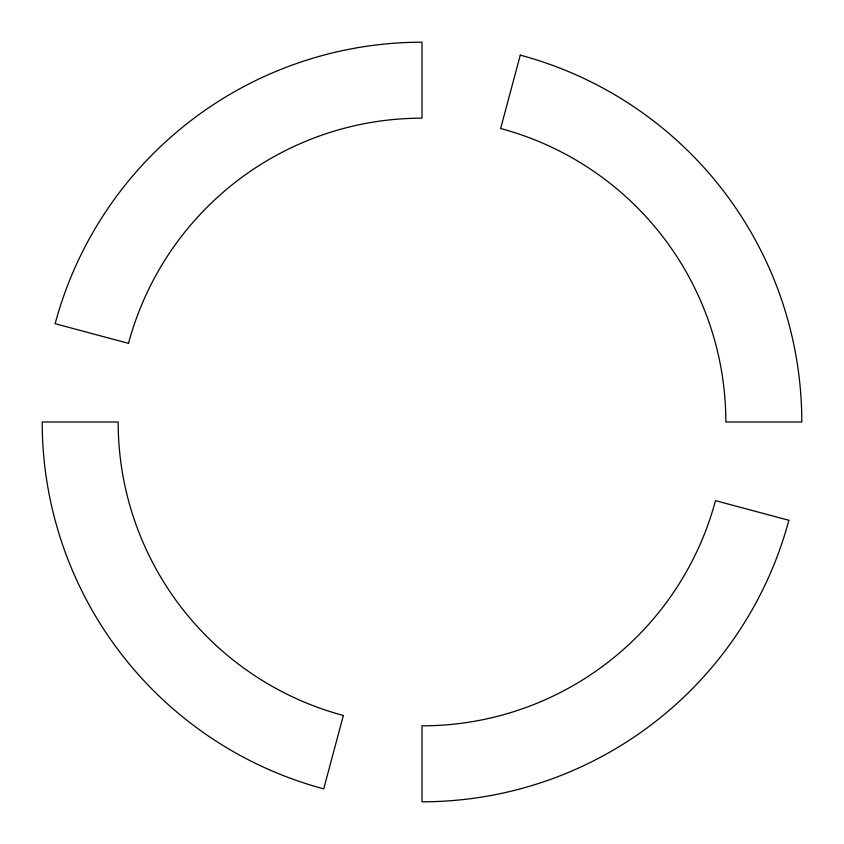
<?xml version="1.0" encoding="UTF-8"?>
<svg xmlns="http://www.w3.org/2000/svg" width="844" height="844" viewBox="0 0 844 844"><rect width="100%" height="100%" fill="white"/><g stroke="black" fill="none" stroke-linecap="round" stroke-linejoin="round"><path stroke-width="1.27" d="M343.36 715.49L323.706 788.855A379.8 379.8 0 0 1 42.2 422L118.16 422A303.84 303.84 0 0 0 343.36 715.49M520.294 55.145L500.64 128.51A303.84 303.84 0 0 1 725.84 422L801.8 422A379.8 379.8 0 0 0 520.294 55.145M128.51 343.36L55.145 323.706A379.8 379.8 0 0 1 422 42.2L422 118.16A303.84 303.84 0 0 0 128.51 343.36M788.855 520.294L715.49 500.64A303.84 303.84 0 0 1 422 725.84L422 801.8A379.8 379.8 0 0 0 788.855 520.294"/></g></svg>
